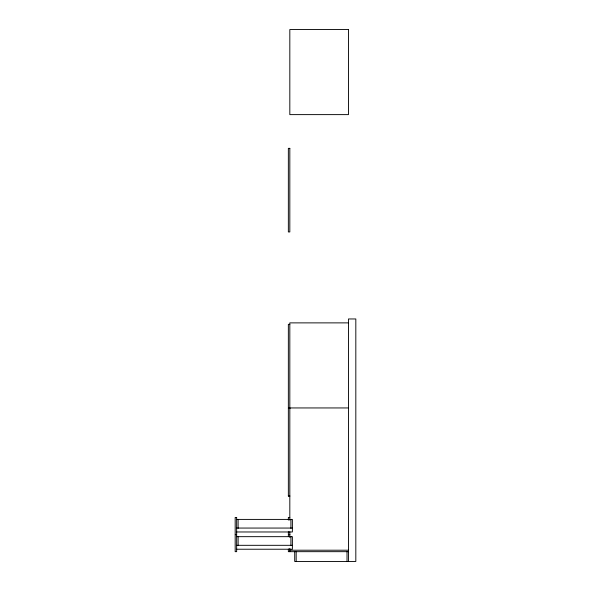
<?xml version="1.0" encoding="UTF-8"?>
<svg xmlns="http://www.w3.org/2000/svg" width="591" height="591" viewBox="0 0 591 591"><rect width="100%" height="100%" fill="white"/><g stroke="black" fill="none" stroke-linecap="round" stroke-linejoin="round"><path stroke-width="0.89" d="M348.483 322.878L289.819 322.878L289.819 520.183M289.819 324.341L288.356 324.341L288.356 407.945L348.483 407.945M289.819 408.233L288.356 408.233L288.356 496.137L289.819 496.137M288.356 408.433L289.819 408.433M288.356 495.938L289.819 495.938M289.819 517.45L288.356 517.45L288.356 520.132M236.651 519.408L292.382 519.408L292.382 531.974L236.651 531.974M236.651 528.058L292.382 528.058M289.819 534.412L288.356 534.412L288.356 531.737M289.819 534.707L288.356 534.707L288.356 536.495M236.651 536.665L292.382 536.665L292.382 549.231L236.651 549.231M236.651 545.316L292.382 545.316M289.819 550.206L348.483 550.206M348.483 551.669L288.356 551.669L288.356 548.995M348.483 561.45L348.483 318.963L355.819 318.963L355.819 561.45L294.71 561.45L294.71 551.669M347.02 551.669L347.02 561.45M296.172 551.669L296.172 561.45M290.912 519.408L290.912 528.384M290.912 536.665L290.912 545.641M289.819 531.737L289.819 537.359M289.819 548.367L289.819 551.669M238.114 519.408L238.114 528.384M238.114 536.665L238.114 545.641M348.483 29.55L289.819 29.55L289.819 114.617L348.483 114.617L348.483 29.55M289.819 148.348L288.356 148.348L288.356 231.945L289.819 231.945L289.819 148.348M236.651 517.45L235.181 517.45L235.181 534.412L236.651 534.412L236.651 517.45M236.651 534.707L235.181 534.707L235.181 551.669L236.651 551.669L236.651 534.707"/></g></svg>
